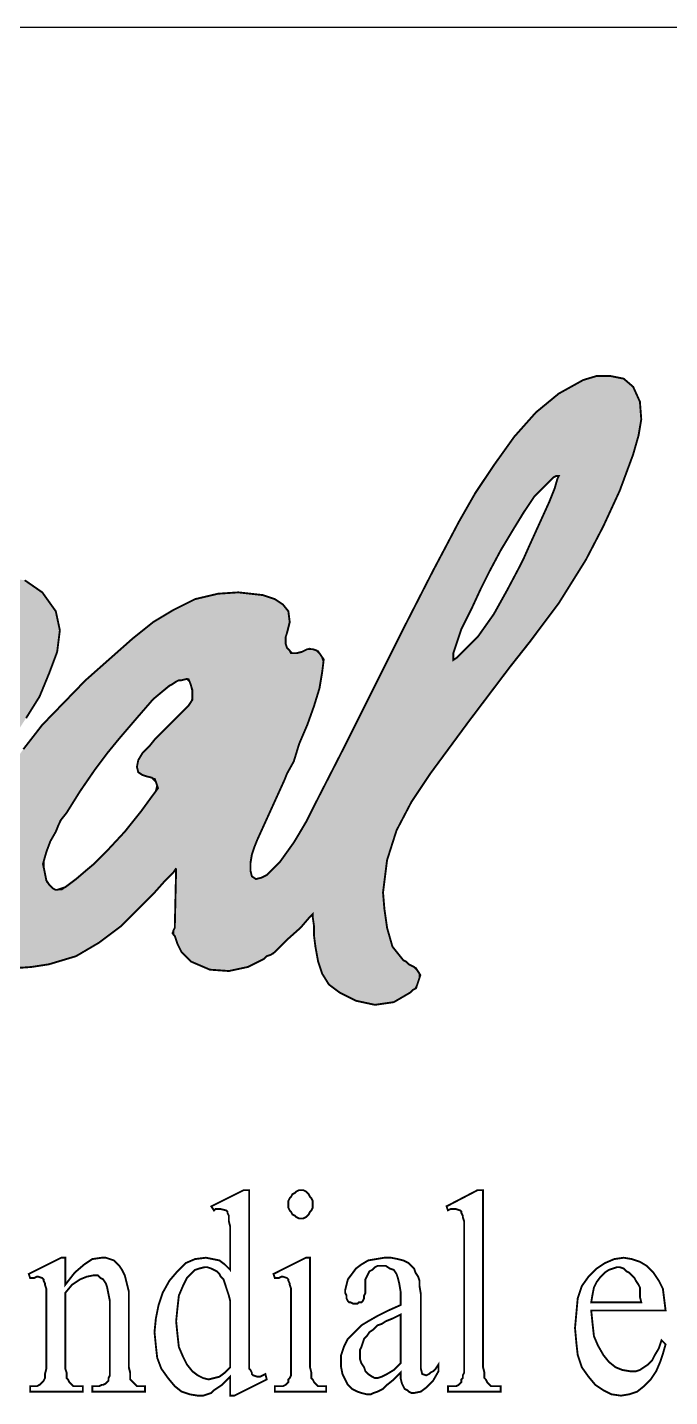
# Model space of a CAD drawing. Extents: x -87147 to -82947, y 23571 to 29511.
# Drawn here: x -85987 to -85843.4, y 24365.4 to 24671.5 of the extents above; entities that cross this region are included whole.
import ezdxf

# ---------------------------------------------------------------- set-up
doc = ezdxf.new("R2010")
doc.units = 0
doc.header["$LTSCALE"] = 200
doc.header["$MEASUREMENT"] = 0
doc.layers.get('0').update_dxf_attribs({"linetype": 'CONTINUOUS'})
doc.layers.add('CAMADA_1', color=7, linetype='CONTINUOUS')
doc.layers.add('FINA', color=7, linetype='CONTINUOUS')

msp = doc.modelspace()

# ---------------------------------------------------------------- hatches: boundary and pattern name
at = {"linetype": 'CONTINUOUS'}
h = msp.add_hatch(color=5, dxfattribs=at)
h.paths.add_polyline_path([(-86044.456, 24508.584), (-86047.177, 24501.631), (-86049.293, 24494.677), (-86050.502, 24488.026), (-86050.502, 24481.98), (-86050.2, 24480.468), (-86049.595, 24479.259), (-86048.689, 24478.956), (-86047.177, 24479.259), (-86045.06, 24480.77), (-86043.246, 24482.282), (-86041.735, 24484.096), (-86040.526, 24486.515), (-86039.619, 24489.538), (-86038.107, 24494.677), (-86036.293, 24500.119), (-86034.781, 24505.561), (-86034.177, 24506.77), (-86033.27, 24508.584), (-86032.363, 24510.7), (-86030.851, 24513.119), (-86028.13, 24518.259), (-86026.316, 24521.584), (-86020.874, 24528.84), (-86013.921, 24536.7), (-86009.991, 24540.026), (-86006.061, 24543.351), (-86001.828, 24545.77), (-85997.293, 24547.584), (-85992.456, 24548.491), (-85987.619, 24547.886), (-85983.688, 24545.165), (-85980.665, 24540.933), (-85979.759, 24536.7), (-85980.363, 24531.863), (-85982.177, 24527.026), (-85984.294, 24521.886), (-85987.317, 24517.049), (-85990.037, 24512.816), (-85992.758, 24509.189), (-85995.177, 24506.166), (-85996.387, 24504.956), (-85998.201, 24502.84), (-86000.619, 24500.119), (-86003.34, 24497.399), (-86006.061, 24494.677), (-86008.48, 24492.258), (-86010.294, 24490.445), (-86011.503, 24489.538), (-86014.223, 24487.421), (-86016.945, 24485.003), (-86019.06, 24482.887), (-86020.27, 24481.677), (-86020.874, 24480.468), (-86021.479, 24479.259), (-86021.479, 24478.05), (-86020.874, 24476.538), (-86019.06, 24474.724), (-86016.34, 24474.422), (-86013.317, 24474.724), (-86010.294, 24475.328), (-86007.875, 24476.236), (-86005.154, 24476.841), (-86003.34, 24477.445), (-86002.433, 24477.747), (-86002.13, 24478.654), (-86001.828, 24481.375), (-86001.224, 24484.701), (-86000.317, 24487.724), (-85999.712, 24489.235), (-85999.41, 24490.747), (-85998.804, 24491.956), (-85998.503, 24493.166), (-85995.479, 24499.212), (-85991.851, 24504.654), (-85987.921, 24510.096), (-85983.688, 24515.538), (-85974.015, 24525.515), (-85963.433, 24534.886), (-85958.898, 24538.514), (-85954.363, 24541.235), (-85949.526, 24543.653), (-85944.386, 24544.863), (-85939.852, 24545.165), (-85934.41, 24544.561), (-85931.689, 24543.653), (-85929.875, 24542.445), (-85928.665, 24540.933), (-85928.363, 24538.514), (-85928.665, 24537.305), (-85928.968, 24536.096), (-85929.27, 24535.189), (-85929.27, 24533.677), (-85928.968, 24532.77), (-85927.759, 24531.561), (-85926.851, 24531.561), (-85925.642, 24531.863), (-85923.95, 24532.71), (-85922.057, 24532.079), (-85920.758, 24530.129), (-85921.108, 24527.329), (-85921.712, 24523.7), (-85922.922, 24519.77), (-85924.433, 24515.538), (-85926.247, 24511.305), (-85927.456, 24507.375), (-85928.968, 24504.654), (-85929.573, 24503.142), (-85931.084, 24499.817), (-85932.596, 24496.491), (-85934.107, 24493.166), (-85935.619, 24489.84), (-85936.224, 24488.329), (-85936.829, 24486.515), (-85937.131, 24484.701), (-85937.131, 24482.887), (-85936.829, 24481.677), (-85935.922, 24481.073), (-85934.712, 24481.375), (-85933.503, 24481.98), (-85930.479, 24485.003), (-85927.456, 24489.235), (-85924.736, 24493.77), (-85922.922, 24497.399), (-85916.271, 24510.398), (-85909.62, 24523.7), (-85902.968, 24537.002), (-85896.317, 24550.003), (-85893.596, 24555.142), (-85890.573, 24560.886), (-85886.945, 24567.235), (-85882.713, 24573.584), (-85878.177, 24579.933), (-85873.341, 24585.375), (-85868.201, 24589.607), (-85862.759, 24592.631), (-85859.736, 24593.537), (-85856.713, 24593.537), (-85853.689, 24592.932), (-85851.573, 24591.118), (-85850.062, 24587.793), (-85849.759, 24583.863), (-85850.364, 24580.235), (-85851.573, 24576.002), (-85854.596, 24567.84), (-85858.224, 24559.979), (-85862.155, 24552.421), (-85866.69, 24545.165), (-85868.201, 24542.747), (-85870.922, 24539.119), (-85874.55, 24534.282), (-85879.085, 24528.538), (-85888.457, 24516.143), (-85896.922, 24504.654), (-85901.154, 24498.305), (-85904.48, 24491.956), (-85906.597, 24485.306), (-85907.503, 24478.05), (-85907.201, 24474.422), (-85906.597, 24470.189), (-85905.387, 24465.957), (-85902.968, 24462.934), (-85902.364, 24462.631), (-85901.759, 24462.026), (-85901.154, 24461.724), (-85900.246, 24461.269), (-85899.139, 24459.608), (-85899.643, 24458.096), (-85900.126, 24456.645), (-85900.852, 24456.281), (-85901.457, 24455.678), (-85905.084, 24453.561), (-85909.317, 24452.957), (-85913.55, 24453.864), (-85917.177, 24455.678), (-85919.596, 24457.491), (-85921.108, 24459.911), (-85922.014, 24462.631), (-85922.619, 24465.957), (-85922.922, 24468.374), (-85922.922, 24470.491), (-85923.3, 24473.136), (-85924.131, 24472.305), (-85925.945, 24470.189), (-85928.665, 24467.771), (-85930.782, 24465.654), (-85932.144, 24464.293), (-85933.503, 24463.84), (-85934.107, 24463.235), (-85937.735, 24461.421), (-85941.968, 24460.514), (-85946.2, 24460.817), (-85950.433, 24462.631), (-85951.34, 24463.538), (-85952.549, 24464.748), (-85953.456, 24466.561), (-85954.062, 24468.374), (-85954.665, 24468.98), (-85954.062, 24470.189), (-85953.766, 24483.182), (-85956.177, 24480.77), (-85958.596, 24478.05), (-85961.317, 24475.328), (-85966.154, 24470.491), (-85970.991, 24466.863), (-85976.131, 24463.84), (-85982.177, 24462.026), (-85986.108, 24461.421), (-85990.34, 24461.12), (-85994.27, 24462.026), (-85997.596, 24464.143), (-85998.503, 24465.049), (-85999.41, 24465.654), (-86000.014, 24466.561), (-86000.619, 24467.166), (-86000.922, 24467.166), (-86002.433, 24465.654), (-86003.34, 24464.748), (-86004.549, 24464.143), (-86006.363, 24463.235), (-86008.177, 24462.328), (-86009.689, 24461.724), (-86012.41, 24461.12), (-86015.433, 24460.212), (-86018.456, 24459.608), (-86020.27, 24459.305), (-86024.201, 24459.608), (-86027.828, 24460.514), (-86031.758, 24462.328), (-86034.781, 24464.748), (-86035.991, 24465.654), (-86036.898, 24466.863), (-86037.804, 24467.771), (-86038.047, 24468.012), (-86039.317, 24467.166), (-86040.223, 24466.561), (-86041.432, 24465.654), (-86045.968, 24463.235), (-86050.2, 24461.421), (-86054.736, 24460.514), (-86059.27, 24460.817), (-86062.898, 24461.724), (-86065.619, 24463.235), (-86067.13, 24465.957), (-86067.735, 24469.584), (-86067.735, 24472.91), (-86067.432, 24476.538), (-86067.432, 24479.259), (-86067.432, 24480.468), (-86068.944, 24478.956), (-86070.455, 24477.142), (-86072.269, 24475.328), (-86076.2, 24471.096), (-86078.921, 24468.374), (-86082.246, 24465.957), (-86086.177, 24463.84), (-86090.409, 24462.328), (-86094.339, 24461.421), (-86099.781, 24461.724), (-86104.921, 24463.235), (-86107.34, 24464.748), (-86109.456, 24466.561), (-86110.967, 24468.374), (-86112.177, 24470.794), (-86113.084, 24474.724), (-86113.386, 24479.259), (-86113.386, 24483.492), (-86112.781, 24486.817), (-86109.758, 24497.096), (-86105.223, 24507.677), (-86099.781, 24517.653), (-86093.13, 24526.421), (-86089.2, 24530.654), (-86084.968, 24534.584), (-86080.432, 24538.514), (-86075.595, 24541.537), (-86070.455, 24544.259), (-86065.316, 24546.676), (-86059.875, 24548.189), (-86054.13, 24549.095), (-86052.316, 24549.095), (-86050.502, 24548.491), (-86048.991, 24547.584), (-86047.479, 24546.374), (-86046.27, 24544.863), (-86045.06, 24543.049), (-86044.154, 24541.235), (-86043.851, 24540.631), (-86043.549, 24540.933), (-86042.945, 24542.142), (-86042.037, 24544.259), (-86040.828, 24546.676), (-86037.804, 24552.723), (-86034.177, 24559.375), (-86033.572, 24560.281), (-86032.665, 24561.794), (-86031.456, 24563.909), (-86029.944, 24566.631), (-86026.316, 24572.677), (-86022.387, 24579.328), (-86018.456, 24585.677), (-86014.828, 24591.421), (-86013.619, 24593.537), (-86012.41, 24595.351), (-86011.442, 24597.286), (-86009.991, 24596.56), (-86009.084, 24596.258), (-86007.27, 24595.351), (-86005.758, 24594.445), (-86004.247, 24592.932), (-86002.433, 24591.118), (-86001.526, 24590.212), (-86000.921, 24589.305), (-86000.015, 24588.397), (-86000.921, 24586.584), (-86009.689, 24571.77), (-86018.758, 24556.049), (-86023.293, 24548.491), (-86026.921, 24541.839), (-86030.247, 24536.398), (-86032.363, 24532.468), (-86035.084, 24527.63), (-86038.107, 24521.886), (-86041.131, 24515.538)])
h.paths.add_polyline_path([(-85891.782, 24530.049), (-85891.782, 24531.561), (-85890.876, 24534.282), (-85889.968, 24537.002), (-85889.061, 24538.816), (-85887.55, 24541.839), (-85885.736, 24545.77), (-85883.62, 24550.003), (-85881.201, 24554.538), (-85878.48, 24559.072), (-85876.061, 24563.002), (-85873.643, 24566.631), (-85871.224, 24569.048), (-85870.318, 24569.956), (-85869.107, 24571.165), (-85868.201, 24571.165), (-85868.504, 24570.561), (-85869.108, 24568.445), (-85870.317, 24565.421), (-85871.829, 24562.095), (-85873.341, 24558.771), (-85874.852, 24555.444), (-85876.061, 24552.723), (-85876.968, 24550.909), (-85879.689, 24545.77), (-85882.713, 24540.328), (-85886.34, 24535.189), (-85890.876, 24530.654)], flags=16)
h.paths.add_polyline_path([(-85951.038, 24519.77), (-85952.247, 24518.561), (-85954.363, 24516.444), (-85956.479, 24514.329), (-85958.596, 24512.212), (-85959.805, 24510.7), (-85961.317, 24509.189), (-85962.224, 24507.677), (-85962.526, 24506.166), (-85962.224, 24504.956), (-85961.317, 24504.352), (-85960.41, 24504.049), (-85958.541, 24503.583), (-85957.806, 24501.373), (-85959.201, 24499.514), (-85961.619, 24496.189), (-85965.247, 24491.654), (-85969.178, 24487.421), (-85972.201, 24484.398), (-85974.015, 24482.887), (-85976.131, 24481.073), (-85979.354, 24478.654), (-85980.969, 24478.654), (-85981.875, 24479.561), (-85982.707, 24480.395), (-85983.084, 24482.282), (-85983.529, 24484.504), (-85982.782, 24487.119), (-85981.875, 24489.538), (-85980.665, 24491.654), (-85979.698, 24494.073), (-85978.247, 24495.886), (-85976.735, 24498.305), (-85975.224, 24500.723), (-85971.898, 24505.561), (-85969.178, 24509.189), (-85966.456, 24512.515), (-85962.829, 24516.747), (-85958.898, 24521.282), (-85955.27, 24524.306), (-85954.665, 24524.607), (-85953.305, 24525.515), (-85952.549, 24525.515), (-85950.969, 24525.91), (-85950.131, 24523.399), (-85950.131, 24522.189), (-85950.131, 24521.132)], flags=16)
h.paths.add_polyline_path([(-86001.224, 24527.63), (-86001.526, 24525.817), (-86002.13, 24523.7), (-86003.34, 24521.886), (-86004.549, 24520.072), (-86005.758, 24518.561), (-86007.572, 24516.143), (-86009.386, 24513.724), (-86011.805, 24511.003), (-86016.34, 24505.561), (-86019.968, 24501.933), (-86020.573, 24501.328), (-86021.176, 24500.723), (-86021.782, 24501.328), (-86021.782, 24504.049), (-86020.874, 24507.073), (-86019.364, 24510.096), (-86017.851, 24512.212), (-86017.247, 24513.421), (-86016.037, 24515.236), (-86014.223, 24517.653), (-86012.107, 24520.375), (-86007.875, 24525.515), (-86003.258, 24529.142), (-86001.979, 24529.142)], flags=16)
h.paths.add_polyline_path([(-86061.084, 24515.236), (-86062.293, 24511.003), (-86064.409, 24506.77), (-86067.13, 24502.537), (-86070.758, 24497.096), (-86075.595, 24490.747), (-86080.735, 24484.701), (-86086.177, 24480.468), (-86089.805, 24478.956), (-86092.526, 24479.561), (-86094.642, 24481.677), (-86095.549, 24485.306), (-86094.944, 24490.445), (-86092.526, 24496.189), (-86089.502, 24501.631), (-86086.782, 24506.166), (-86085.27, 24508.584), (-86083.456, 24511.305), (-86081.339, 24514.63), (-86078.619, 24517.956), (-86073.479, 24524.607), (-86067.51, 24529.913), (-86064.309, 24530.553), (-86063.199, 24529.444), (-86062.293, 24527.329), (-86061.689, 24524.003), (-86061.386, 24521.282), (-86061.084, 24519.77)], flags=16)

# ---------------------------------------------------------------- linework, layer by layer
at = {"color": 5, "linetype": 'CONTINUOUS'}
for points in [[(-85987.921, 24510.096), (-85983.688, 24515.538), (-85974.015, 24525.515), (-85963.433, 24534.886), (-85958.898, 24538.514), (-85954.363, 24541.235), (-85949.526, 24543.653), (-85944.386, 24544.863), (-85939.852, 24545.165), (-85934.41, 24544.561), (-85931.689, 24543.653), (-85929.875, 24542.445), (-85928.665, 24540.933), (-85928.363, 24538.514), (-85928.665, 24537.305), (-85928.968, 24536.096), (-85929.27, 24535.189), (-85929.27, 24533.677), (-85928.968, 24532.77), (-85927.759, 24531.561), (-85926.851, 24531.561), (-85925.642, 24531.863), (-85923.95, 24532.71), (-85922.057, 24532.079), (-85920.758, 24530.129), (-85921.108, 24527.329), (-85921.712, 24523.7), (-85922.922, 24519.77), (-85924.433, 24515.538), (-85926.247, 24511.305), (-85927.456, 24507.375), (-85928.968, 24504.654), (-85929.573, 24503.142), (-85931.084, 24499.817), (-85932.596, 24496.491), (-85934.107, 24493.166), (-85935.619, 24489.84), (-85936.224, 24488.329), (-85936.829, 24486.515), (-85937.131, 24484.701), (-85937.131, 24482.887), (-85936.829, 24481.677), (-85935.922, 24481.073), (-85934.712, 24481.375), (-85933.503, 24481.98), (-85930.479, 24485.003), (-85927.456, 24489.235), (-85924.736, 24493.77), (-85922.922, 24497.399), (-85916.271, 24510.398), (-85909.62, 24523.7), (-85902.968, 24537.002), (-85896.317, 24550.003), (-85893.596, 24555.142), (-85890.573, 24560.886), (-85886.945, 24567.235), (-85882.713, 24573.584), (-85878.177, 24579.933), (-85873.341, 24585.375), (-85868.201, 24589.607), (-85862.759, 24592.631), (-85859.736, 24593.537), (-85856.713, 24593.537), (-85853.689, 24592.932), (-85851.573, 24591.118), (-85850.062, 24587.793), (-85849.759, 24583.863), (-85850.364, 24580.235), (-85851.573, 24576.002), (-85854.596, 24567.84), (-85858.224, 24559.979), (-85862.155, 24552.421), (-85866.69, 24545.165), (-85868.201, 24542.747), (-85870.922, 24539.119), (-85874.55, 24534.282), (-85879.085, 24528.538), (-85888.457, 24516.143), (-85896.922, 24504.654), (-85901.154, 24498.305), (-85904.48, 24491.956), (-85906.597, 24485.306), (-85907.503, 24478.05), (-85907.201, 24474.422), (-85906.597, 24470.189), (-85905.387, 24465.957), (-85902.968, 24462.934), (-85902.364, 24462.631), (-85901.759, 24462.026), (-85901.154, 24461.724), (-85900.246, 24461.269), (-85899.139, 24459.608), (-85899.643, 24458.096), (-85900.126, 24456.645), (-85900.852, 24456.281), (-85901.457, 24455.678), (-85905.084, 24453.561), (-85909.317, 24452.957), (-85913.55, 24453.864), (-85917.177, 24455.678), (-85919.596, 24457.491), (-85921.108, 24459.911), (-85922.014, 24462.631), (-85922.619, 24465.957), (-85922.922, 24468.374), (-85922.922, 24470.491), (-85923.3, 24473.136), (-85924.131, 24472.305), (-85925.945, 24470.189), (-85928.665, 24467.771), (-85930.782, 24465.654), (-85932.144, 24464.293), (-85933.503, 24463.84), (-85934.107, 24463.235), (-85937.735, 24461.421), (-85941.968, 24460.514), (-85946.2, 24460.817), (-85950.433, 24462.631), (-85951.34, 24463.538), (-85952.549, 24464.748), (-85953.456, 24466.561), (-85954.062, 24468.374), (-85954.665, 24468.98), (-85954.062, 24470.189), (-85953.766, 24483.182), (-85956.177, 24480.77), (-85958.596, 24478.05), (-85961.317, 24475.328), (-85966.154, 24470.491), (-85970.991, 24466.863), (-85976.131, 24463.84), (-85982.177, 24462.026), (-85986.108, 24461.421), (-85990.34, 24461.12)], [(-85987.619, 24547.886), (-85983.688, 24545.165), (-85980.665, 24540.933), (-85979.759, 24536.7), (-85980.363, 24531.863), (-85982.177, 24527.026), (-85984.294, 24521.886), (-85987.317, 24517.049)]]:
    msp.add_lwpolyline(points, dxfattribs=at)
for points in [[(-85891.782, 24530.049), (-85891.782, 24531.561), (-85890.876, 24534.282), (-85889.968, 24537.002), (-85889.061, 24538.816), (-85887.55, 24541.839), (-85885.736, 24545.77), (-85883.62, 24550.003), (-85881.201, 24554.538), (-85878.48, 24559.072), (-85876.061, 24563.002), (-85873.643, 24566.631), (-85871.224, 24569.048), (-85870.318, 24569.956), (-85869.107, 24571.165), (-85868.201, 24571.165), (-85868.504, 24570.561), (-85869.108, 24568.445), (-85870.317, 24565.421), (-85871.829, 24562.095), (-85873.341, 24558.771), (-85874.852, 24555.444), (-85876.061, 24552.723), (-85876.968, 24550.909), (-85879.689, 24545.77), (-85882.713, 24540.328), (-85886.34, 24535.189), (-85890.876, 24530.654)], [(-85951.038, 24519.77), (-85952.247, 24518.561), (-85954.363, 24516.444), (-85956.479, 24514.329), (-85958.596, 24512.212), (-85959.805, 24510.7), (-85961.317, 24509.189), (-85962.224, 24507.677), (-85962.526, 24506.166), (-85962.224, 24504.956), (-85961.317, 24504.352), (-85960.41, 24504.049), (-85958.541, 24503.583), (-85957.806, 24501.373), (-85959.201, 24499.514), (-85961.619, 24496.189), (-85965.247, 24491.654), (-85969.178, 24487.421), (-85972.201, 24484.398), (-85974.015, 24482.887), (-85976.131, 24481.073), (-85979.354, 24478.654), (-85980.969, 24478.654), (-85981.875, 24479.561), (-85982.707, 24480.395), (-85983.084, 24482.282), (-85983.529, 24484.504), (-85982.782, 24487.119), (-85981.875, 24489.538), (-85980.665, 24491.654), (-85979.698, 24494.073), (-85978.247, 24495.886), (-85976.735, 24498.305), (-85975.224, 24500.723), (-85971.898, 24505.561), (-85969.178, 24509.189), (-85966.456, 24512.515), (-85962.829, 24516.747), (-85958.898, 24521.282), (-85955.27, 24524.306), (-85954.665, 24524.607), (-85953.305, 24525.515), (-85952.549, 24525.515), (-85950.969, 24525.91), (-85950.131, 24523.399), (-85950.131, 24522.189), (-85950.131, 24521.132)]]:
    msp.add_lwpolyline(points, close=True, dxfattribs=at)
at = {"layer": 'CAMADA_1', "color": 5, "linetype": 'CONTINUOUS', "const_width": 0.42}
for points in [[(-85953.759, 24483.492), (-85954.062, 24470.189), (-85954.363, 24469.584), (-85954.363, 24469.282), (-85954.363, 24468.677), (-85954.062, 24468.374), (-85953.456, 24466.561), (-85952.549, 24464.748), (-85951.34, 24463.538), (-85950.433, 24462.631), (-85946.2, 24460.817), (-85941.968, 24460.514), (-85937.735, 24461.421), (-85934.107, 24463.235), (-85933.503, 24463.84), (-85932.596, 24464.143), (-85931.689, 24464.748), (-85930.782, 24465.654), (-85928.665, 24467.771), (-85925.945, 24470.189), (-85924.131, 24472.305), (-85923.224, 24473.212), (-85923.224, 24472.608), (-85922.922, 24470.491), (-85922.922, 24468.374), (-85922.619, 24465.957), (-85922.014, 24462.631), (-85921.108, 24459.911), (-85919.596, 24457.491), (-85917.177, 24455.678), (-85913.55, 24453.864), (-85909.317, 24452.957), (-85905.084, 24453.561), (-85901.457, 24455.678), (-85900.852, 24456.281), (-85900.247, 24456.584), (-85899.945, 24457.189), (-85899.643, 24458.096), (-85899.34, 24459.003), (-85899.34, 24459.911), (-85899.945, 24460.817), (-85900.55, 24461.421), (-85901.154, 24461.724), (-85901.759, 24462.026), (-85902.364, 24462.631), (-85902.968, 24462.934), (-85905.387, 24465.957), (-85906.597, 24470.189), (-85907.201, 24474.422), (-85907.503, 24478.05), (-85906.597, 24485.306), (-85904.48, 24491.956), (-85901.154, 24498.305), (-85896.922, 24504.654), (-85888.457, 24516.143), (-85879.085, 24528.538), (-85874.55, 24534.282), (-85870.922, 24539.119), (-85868.201, 24542.747), (-85866.69, 24545.165), (-85862.155, 24552.421), (-85858.224, 24559.979), (-85854.596, 24567.84), (-85851.573, 24576.002), (-85850.364, 24580.235), (-85849.759, 24583.863), (-85850.062, 24587.793), (-85851.573, 24591.118), (-85853.689, 24592.932), (-85856.713, 24593.537), (-85859.736, 24593.537), (-85862.759, 24592.631), (-85868.201, 24589.607), (-85873.341, 24585.375), (-85878.177, 24579.933), (-85882.713, 24573.584), (-85886.945, 24567.235), (-85890.573, 24560.886), (-85893.596, 24555.142), (-85896.317, 24550.003), (-85902.968, 24537.002), (-85909.62, 24523.7), (-85916.271, 24510.398), (-85922.922, 24497.399), (-85924.736, 24493.77), (-85927.456, 24489.235), (-85930.479, 24485.003), (-85933.503, 24481.98), (-85934.712, 24481.375), (-85935.922, 24481.073), (-85936.829, 24481.677), (-85937.131, 24482.887), (-85937.131, 24484.701), (-85936.829, 24486.515), (-85936.224, 24488.329), (-85935.619, 24489.84), (-85934.107, 24493.166), (-85932.596, 24496.491), (-85931.084, 24499.817), (-85929.573, 24503.142), (-85928.968, 24504.654), (-85927.456, 24507.375), (-85926.247, 24511.305), (-85924.433, 24515.538), (-85922.922, 24519.77), (-85921.712, 24523.7), (-85921.108, 24527.329), (-85920.806, 24529.746), (-85921.108, 24530.654), (-85921.712, 24531.561), (-85922.317, 24532.166), (-85923.224, 24532.468), (-85924.433, 24532.468), (-85925.642, 24531.863), (-85926.851, 24531.561), (-85928.061, 24531.561), (-85928.363, 24532.166), (-85928.968, 24532.77), (-85929.27, 24533.677), (-85929.27, 24534.282), (-85929.27, 24535.189), (-85928.968, 24536.096), (-85928.665, 24537.305), (-85928.363, 24538.514), (-85928.665, 24540.933), (-85929.875, 24542.445), (-85931.689, 24543.653), (-85934.41, 24544.561), (-85939.852, 24545.165), (-85944.386, 24544.863), (-85949.526, 24543.653), (-85954.363, 24541.235), (-85958.898, 24538.514), (-85963.433, 24534.886), (-85974.015, 24525.515), (-85983.688, 24515.538), (-85987.921, 24510.096)], [(-85868.806, 24571.165), (-85868.201, 24571.165), (-85868.504, 24570.561), (-85869.108, 24568.445), (-85870.317, 24565.421), (-85871.829, 24562.095), (-85873.341, 24558.771), (-85874.852, 24555.444), (-85876.061, 24552.723), (-85876.968, 24550.909), (-85879.689, 24545.77), (-85882.713, 24540.328), (-85886.34, 24535.189), (-85890.876, 24530.654), (-85891.782, 24530.049), (-85891.782, 24531.561), (-85890.876, 24534.282), (-85889.968, 24537.002), (-85889.061, 24538.816), (-85887.55, 24541.839), (-85885.736, 24545.77), (-85883.62, 24550.003), (-85881.201, 24554.538), (-85878.48, 24559.072), (-85876.061, 24563.002), (-85873.643, 24566.631), (-85871.224, 24569.048), (-85870.62, 24569.654), (-85870.015, 24570.258), (-85869.41, 24570.863), (-85868.806, 24571.165)], [(-85987.317, 24517.049), (-85984.294, 24521.886), (-85982.177, 24527.026), (-85980.363, 24531.863), (-85979.759, 24536.7), (-85980.665, 24540.933), (-85983.688, 24545.165), (-85987.619, 24547.886)], [(-85952.549, 24525.515), (-85951.34, 24525.817), (-85950.736, 24525.212), (-85950.433, 24524.306), (-85950.131, 24523.096), (-85950.131, 24522.189), (-85950.131, 24521.282), (-85950.433, 24520.677), (-85951.038, 24519.77), (-85952.247, 24518.561), (-85954.363, 24516.444), (-85956.479, 24514.329), (-85958.596, 24512.212), (-85959.805, 24510.7), (-85961.317, 24509.189), (-85962.224, 24507.677), (-85962.526, 24506.166), (-85962.224, 24504.956), (-85961.317, 24504.352), (-85960.41, 24504.049), (-85959.201, 24503.747), (-85958.294, 24502.84), (-85957.992, 24501.933), (-85958.294, 24500.723), (-85959.201, 24499.514), (-85961.619, 24496.189), (-85965.247, 24491.654), (-85969.178, 24487.421), (-85972.201, 24484.398), (-85974.015, 24482.887), (-85976.131, 24481.073), (-85978.549, 24479.259), (-85980.363, 24478.654), (-85980.665, 24478.654), (-85981.271, 24478.956), (-85981.875, 24479.561), (-85982.177, 24479.864), (-85982.782, 24480.77), (-85983.084, 24482.282), (-85983.386, 24483.793), (-85983.386, 24485.003), (-85982.782, 24487.119), (-85981.875, 24489.538), (-85980.665, 24491.654), (-85980.061, 24493.166), (-85979.456, 24494.375), (-85978.247, 24495.886), (-85976.735, 24498.305), (-85975.224, 24500.723), (-85971.898, 24505.561), (-85969.178, 24509.189), (-85966.456, 24512.515), (-85962.829, 24516.747), (-85958.898, 24521.282), (-85955.27, 24524.306), (-85954.665, 24524.607), (-85953.759, 24525.212), (-85953.154, 24525.515), (-85952.549, 24525.515)], [(-85990.34, 24461.12), (-85986.108, 24461.421), (-85982.177, 24462.026), (-85976.131, 24463.84), (-85970.991, 24466.863), (-85966.154, 24470.491), (-85961.317, 24475.328), (-85958.596, 24478.05), (-85956.177, 24480.77), (-85954.363, 24482.584), (-85953.759, 24483.492)]]:
    msp.add_lwpolyline(points, dxfattribs=at)
at = {"layer": 'FINA'}
msp.add_line((-83046.929, 24671.469), (-86790.929, 24671.469), dxfattribs=at)
at = {"layer": 'FINA', "const_width": 0.42}
for points in [[(-85941.666, 24369.817), (-85941.666, 24365.585), (-85940.759, 24365.585), (-85933.503, 24369.212), (-85933.805, 24370.422), (-85934.41, 24370.12), (-85935.015, 24369.817), (-85935.317, 24369.817), (-85935.619, 24369.817), (-85936.526, 24370.12), (-85936.828, 24370.422), (-85936.828, 24370.724), (-85937.131, 24371.329), (-85937.433, 24371.632), (-85937.433, 24372.538), (-85937.433, 24373.748), (-85937.433, 24375.562), (-85937.433, 24377.98), (-85937.433, 24411.538), (-85938.642, 24411.538), (-85945.898, 24407.91), (-85945.294, 24407.003), (-85944.991, 24407.306), (-85944.386, 24407.306), (-85944.084, 24407.306), (-85943.782, 24407.306), (-85942.573, 24407.003), (-85942.271, 24406.701), (-85942.271, 24406.399), (-85941.968, 24405.794), (-85941.968, 24405.492), (-85941.968, 24404.585), (-85941.666, 24403.375), (-85941.666, 24401.562), (-85941.666, 24399.445), (-85941.666, 24393.701), (-85942.875, 24394.91), (-85944.084, 24395.817), (-85945.596, 24396.119), (-85947.108, 24396.422), (-85949.526, 24396.119), (-85951.643, 24395.213), (-85953.456, 24393.399), (-85955.27, 24391.282), (-85956.782, 24388.562), (-85957.689, 24385.841), (-85958.294, 24382.818), (-85958.596, 24379.795), (-85958.294, 24376.771), (-85957.991, 24374.05), (-85957.084, 24371.632), (-85955.573, 24369.515), (-85954.061, 24367.701), (-85952.55, 24366.492), (-85950.735, 24365.887), (-85948.921, 24365.585), (-85947.712, 24365.585), (-85946.805, 24365.887), (-85945.898, 24366.189), (-85945.294, 24366.794), (-85944.386, 24367.399), (-85943.48, 24368.004), (-85942.573, 24368.91), (-85941.666, 24369.817)], [(-85925.945, 24411.538), (-85926.247, 24411.538), (-85926.852, 24411.236), (-85927.154, 24410.933), (-85927.759, 24410.631), (-85928.061, 24410.027), (-85928.363, 24409.724), (-85928.666, 24409.12), (-85928.666, 24408.212), (-85928.666, 24407.608), (-85928.363, 24407.003), (-85928.061, 24406.701), (-85927.759, 24406.096), (-85927.154, 24405.794), (-85926.852, 24405.492), (-85926.247, 24405.189), (-85925.945, 24405.189), (-85925.34, 24405.189), (-85924.736, 24405.492), (-85924.433, 24405.794), (-85924.131, 24406.096), (-85923.828, 24406.701), (-85923.526, 24407.003), (-85923.224, 24407.608), (-85923.224, 24408.212), (-85923.224, 24409.12), (-85923.526, 24409.724), (-85923.828, 24410.027), (-85924.131, 24410.631), (-85924.433, 24410.933), (-85924.736, 24411.236), (-85925.34, 24411.538), (-85925.945, 24411.538)], [(-85885.131, 24411.538), (-85886.341, 24411.538), (-85893.294, 24407.91), (-85892.991, 24407.003), (-85892.387, 24407.306), (-85892.084, 24407.306), (-85891.48, 24407.306), (-85891.178, 24407.306), (-85890.271, 24407.003), (-85889.968, 24406.701), (-85889.968, 24406.399), (-85889.666, 24405.794), (-85889.666, 24405.492), (-85889.364, 24404.585), (-85889.364, 24403.375), (-85889.364, 24401.562), (-85889.364, 24399.445), (-85889.364, 24373.143), (-85889.364, 24371.934), (-85889.364, 24370.724), (-85889.666, 24370.12), (-85889.666, 24369.515), (-85889.968, 24369.212), (-85889.968, 24368.608), (-85890.271, 24368.306), (-85890.573, 24368.004), (-85891.178, 24367.701), (-85891.48, 24367.701), (-85892.084, 24367.701), (-85892.991, 24367.701), (-85892.991, 24366.492), (-85881.201, 24366.492), (-85881.201, 24367.701), (-85882.108, 24367.701), (-85882.713, 24367.701), (-85883.317, 24367.701), (-85883.62, 24368.004), (-85883.922, 24368.306), (-85884.224, 24368.608), (-85884.526, 24369.212), (-85884.829, 24369.515), (-85884.829, 24370.12), (-85884.829, 24370.724), (-85885.131, 24371.934), (-85885.131, 24373.143), (-85885.131, 24411.538)], [(-85978.549, 24390.376), (-85978.549, 24396.422), (-85979.456, 24396.422), (-85986.712, 24392.794), (-85986.41, 24391.887), (-85985.805, 24391.887), (-85985.503, 24391.887), (-85984.898, 24392.19), (-85984.596, 24392.19), (-85983.688, 24391.887), (-85983.386, 24391.585), (-85983.386, 24391.282), (-85983.084, 24390.678), (-85983.084, 24390.376), (-85982.782, 24389.469), (-85982.782, 24387.957), (-85982.782, 24386.143), (-85982.782, 24384.027), (-85982.782, 24373.143), (-85982.782, 24371.632), (-85983.084, 24370.422), (-85983.084, 24369.515), (-85983.386, 24368.91), (-85983.991, 24368.306), (-85984.294, 24368.004), (-85984.898, 24367.701), (-85985.805, 24367.701), (-85986.41, 24367.701), (-85986.41, 24366.492), (-85974.619, 24366.492), (-85974.619, 24367.701), (-85975.526, 24367.701), (-85976.131, 24367.701), (-85976.736, 24367.701), (-85977.038, 24368.004), (-85977.34, 24368.306), (-85977.642, 24368.608), (-85977.944, 24369.212), (-85978.247, 24369.515), (-85978.247, 24369.817), (-85978.247, 24370.724), (-85978.549, 24371.632), (-85978.549, 24373.143), (-85978.549, 24388.562), (-85977.038, 24390.376), (-85975.224, 24391.585), (-85973.712, 24392.19), (-85972.201, 24392.492), (-85971.293, 24392.492), (-85970.689, 24391.887), (-85970.084, 24391.585), (-85969.48, 24390.678), (-85969.178, 24389.771), (-85968.875, 24388.259), (-85968.573, 24386.747), (-85968.573, 24384.934), (-85968.573, 24373.143), (-85968.573, 24371.934), (-85968.573, 24371.027), (-85968.573, 24370.422), (-85968.573, 24370.12), (-85968.875, 24369.515), (-85968.875, 24368.91), (-85969.178, 24368.608), (-85969.48, 24368.306), (-85970.084, 24368.004), (-85970.387, 24368.004), (-85970.991, 24367.701), (-85971.898, 24367.701), (-85972.503, 24367.701), (-85972.503, 24366.492), (-85960.712, 24366.492), (-85960.712, 24367.701), (-85961.317, 24367.701), (-85961.921, 24367.701), (-85962.526, 24367.701), (-85962.829, 24368.004), (-85963.131, 24368.306), (-85963.433, 24368.608), (-85963.735, 24368.91), (-85964.038, 24369.212), (-85964.038, 24369.817), (-85964.038, 24370.724), (-85964.34, 24371.934), (-85964.34, 24373.143), (-85964.34, 24385.538), (-85964.34, 24387.352), (-85964.34, 24388.864), (-85964.643, 24390.073), (-85964.945, 24391.282), (-85965.247, 24392.492), (-85965.852, 24393.701), (-85966.456, 24394.608), (-85967.061, 24395.213), (-85967.666, 24395.817), (-85968.573, 24396.119), (-85969.48, 24396.422), (-85970.387, 24396.422), (-85972.503, 24396.119), (-85974.317, 24394.91), (-85976.433, 24393.096), (-85978.549, 24390.376)], [(-85923.828, 24396.422), (-85924.736, 24396.422), (-85931.991, 24392.794), (-85931.689, 24391.887), (-85931.084, 24391.887), (-85930.782, 24391.887), (-85930.178, 24392.19), (-85929.875, 24392.19), (-85928.968, 24391.887), (-85928.666, 24391.585), (-85928.666, 24391.282), (-85928.363, 24390.678), (-85928.363, 24390.376), (-85928.061, 24389.469), (-85928.061, 24388.259), (-85928.061, 24386.445), (-85928.061, 24384.329), (-85928.061, 24373.143), (-85928.061, 24371.934), (-85928.061, 24370.724), (-85928.061, 24370.12), (-85928.363, 24369.515), (-85928.666, 24369.212), (-85928.666, 24368.608), (-85928.968, 24368.306), (-85929.27, 24368.004), (-85929.875, 24367.701), (-85930.178, 24367.701), (-85930.782, 24367.701), (-85931.689, 24367.701), (-85931.689, 24366.492), (-85920.201, 24366.492), (-85920.201, 24367.701), (-85921.108, 24367.701), (-85921.712, 24367.701), (-85922.015, 24367.701), (-85922.317, 24368.004), (-85922.619, 24368.306), (-85922.922, 24368.608), (-85923.224, 24369.212), (-85923.526, 24369.515), (-85923.526, 24370.12), (-85923.526, 24370.724), (-85923.828, 24371.934), (-85923.828, 24373.143), (-85923.828, 24396.422)], [(-85903.573, 24370.724), (-85903.573, 24369.515), (-85903.271, 24368.306), (-85902.968, 24367.701), (-85902.666, 24367.097), (-85902.061, 24366.794), (-85901.759, 24366.492), (-85901.154, 24366.189), (-85900.55, 24366.189), (-85899.038, 24366.492), (-85897.829, 24367.399), (-85896.317, 24368.91), (-85895.108, 24371.027), (-85895.108, 24372.538), (-85895.713, 24371.632), (-85896.317, 24371.027), (-85896.922, 24370.724), (-85897.224, 24370.422), (-85897.829, 24370.12), (-85898.736, 24370.422), (-85899.038, 24371.632), (-85899.038, 24372.236), (-85899.038, 24373.445), (-85899.038, 24374.957), (-85899.038, 24376.771), (-85899.038, 24386.445), (-85899.038, 24388.259), (-85899.34, 24390.073), (-85899.34, 24391.282), (-85899.643, 24392.19), (-85900.248, 24393.096), (-85900.55, 24394.003), (-85901.154, 24394.608), (-85901.759, 24395.213), (-85902.968, 24395.817), (-85904.177, 24396.119), (-85905.689, 24396.422), (-85907.201, 24396.422), (-85909.015, 24396.119), (-85910.829, 24395.817), (-85912.34, 24394.91), (-85913.55, 24394.003), (-85914.456, 24392.794), (-85915.364, 24391.585), (-85915.666, 24390.376), (-85915.968, 24389.166), (-85915.968, 24388.562), (-85915.666, 24387.957), (-85915.666, 24387.352), (-85915.364, 24386.747), (-85915.061, 24386.445), (-85914.759, 24386.445), (-85914.154, 24386.143), (-85913.852, 24386.143), (-85913.248, 24386.143), (-85912.945, 24386.445), (-85912.34, 24386.445), (-85912.038, 24386.747), (-85911.736, 24387.352), (-85911.736, 24387.957), (-85911.433, 24388.562), (-85911.433, 24389.166), (-85911.433, 24390.98), (-85911.433, 24391.585), (-85911.131, 24392.19), (-85910.829, 24392.794), (-85910.526, 24393.399), (-85909.921, 24393.701), (-85909.317, 24394.305), (-85908.713, 24394.608), (-85907.806, 24394.608), (-85906.898, 24394.608), (-85905.992, 24394.003), (-85905.084, 24393.701), (-85904.48, 24392.794), (-85904.177, 24391.887), (-85903.875, 24390.678), (-85903.573, 24388.864), (-85903.573, 24387.05), (-85903.573, 24385.841), (-85906.294, 24384.632), (-85908.713, 24383.422), (-85910.829, 24382.213), (-85912.34, 24381.306), (-85913.55, 24380.097), (-85914.456, 24379.189), (-85915.364, 24378.283), (-85915.968, 24377.073), (-85916.271, 24376.468), (-85916.573, 24375.562), (-85916.875, 24374.655), (-85916.875, 24373.445), (-85916.875, 24371.934), (-85916.573, 24370.422), (-85915.968, 24369.212), (-85915.364, 24368.004), (-85914.456, 24367.097), (-85913.248, 24366.492), (-85912.34, 24366.189), (-85911.131, 24365.887), (-85910.224, 24365.887), (-85909.619, 24366.189), (-85908.713, 24366.492), (-85908.108, 24366.794), (-85907.503, 24367.097), (-85906.596, 24368.004), (-85905.084, 24369.212), (-85903.573, 24370.724)], [(-85860.946, 24384.632), (-85844.318, 24384.632), (-85844.62, 24387.05), (-85844.922, 24389.469), (-85845.829, 24391.282), (-85847.038, 24393.096), (-85848.55, 24394.608), (-85850.061, 24395.515), (-85851.876, 24396.119), (-85853.689, 24396.422), (-85855.806, 24396.119), (-85857.922, 24395.213), (-85859.736, 24394.003), (-85861.55, 24392.19), (-85863.061, 24390.073), (-85863.969, 24387.352), (-85864.271, 24384.027), (-85864.573, 24380.701), (-85864.271, 24377.375), (-85863.969, 24374.655), (-85863.061, 24371.934), (-85861.55, 24369.817), (-85860.038, 24368.004), (-85858.224, 24366.794), (-85856.411, 24365.887), (-85854.294, 24365.585), (-85852.48, 24365.887), (-85850.666, 24366.492), (-85849.155, 24367.701), (-85847.643, 24369.212), (-85846.434, 24371.027), (-85845.526, 24373.143), (-85844.922, 24374.957), (-85844.318, 24377.073), (-85845.224, 24377.98), (-85845.829, 24376.166), (-85846.736, 24374.655), (-85847.341, 24373.445), (-85848.248, 24372.538), (-85849.155, 24371.934), (-85850.061, 24371.329), (-85850.968, 24371.027), (-85852.178, 24371.027), (-85853.992, 24371.329), (-85855.503, 24371.934), (-85857.015, 24373.143), (-85858.224, 24374.655), (-85859.434, 24376.771), (-85860.341, 24378.887), (-85860.643, 24381.608), (-85860.946, 24384.632)], [(-85941.666, 24371.934), (-85942.875, 24370.724), (-85944.084, 24369.817), (-85945.294, 24369.515), (-85946.503, 24369.212), (-85947.712, 24369.515), (-85948.921, 24370.12), (-85950.131, 24371.027), (-85951.34, 24372.538), (-85952.247, 24374.352), (-85953.154, 24376.468), (-85953.456, 24379.189), (-85953.758, 24382.213), (-85953.456, 24385.236), (-85953.154, 24387.957), (-85952.247, 24390.073), (-85951.34, 24391.887), (-85950.433, 24392.794), (-85949.526, 24393.701), (-85948.619, 24394.003), (-85947.41, 24394.305), (-85946.805, 24394.305), (-85945.898, 24394.003), (-85945.294, 24393.701), (-85944.689, 24393.399), (-85944.084, 24392.794), (-85943.782, 24392.19), (-85943.177, 24391.585), (-85942.875, 24390.678), (-85942.573, 24389.771), (-85942.271, 24388.864), (-85941.968, 24387.957), (-85941.666, 24386.747), (-85941.666, 24371.934)], [(-85860.946, 24386.445), (-85860.643, 24388.259), (-85860.341, 24389.771), (-85859.736, 24390.98), (-85858.829, 24392.19), (-85857.922, 24393.096), (-85857.015, 24393.701), (-85856.108, 24394.003), (-85855.201, 24394.305), (-85854.596, 24394.305), (-85853.689, 24394.003), (-85853.085, 24393.399), (-85852.48, 24393.096), (-85851.876, 24392.492), (-85851.271, 24391.887), (-85850.968, 24391.282), (-85850.364, 24390.376), (-85850.061, 24389.771), (-85850.061, 24388.864), (-85850.061, 24387.655), (-85849.759, 24386.445), (-85860.946, 24386.445)], [(-85903.573, 24372.841), (-85905.084, 24371.329), (-85906.596, 24370.422), (-85907.806, 24369.817), (-85908.713, 24369.515), (-85909.317, 24369.515), (-85909.921, 24369.817), (-85910.829, 24370.422), (-85911.433, 24371.027), (-85911.736, 24371.934), (-85912.34, 24372.841), (-85912.643, 24373.748), (-85912.643, 24374.957), (-85912.643, 24375.864), (-85912.34, 24376.468), (-85912.038, 24377.375), (-85911.736, 24378.283), (-85911.131, 24378.887), (-85910.526, 24379.795), (-85909.619, 24380.399), (-85908.713, 24381.306), (-85907.806, 24381.608), (-85906.898, 24382.213), (-85905.387, 24382.818), (-85903.573, 24383.724), (-85903.573, 24372.841)]]:
    msp.add_lwpolyline(points, dxfattribs=at)

doc.saveas('drawing.dxf')
